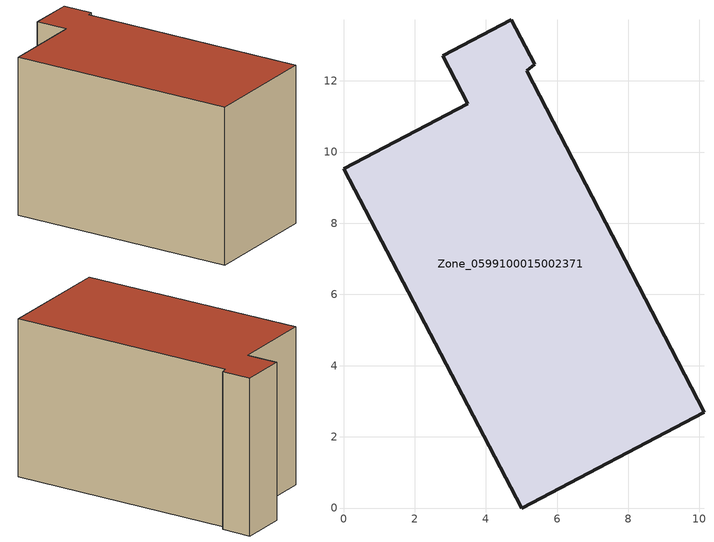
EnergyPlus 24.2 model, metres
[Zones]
Zone_0599100015002371
 floor ground (C_G): 3.49,11.36 2.79,12.7 4.71,13.71 5.37,12.46 5.14,12.28 10.13,2.68 5.01,0 0,9.53 z1.26
 wall outside (C_F): 5.37,12.46 4.71,13.71 2.79,12.7 3.49,11.36 0,9.53 5.01,0 10.13,2.68 5.14,12.28 5.37,12.46 z1.26:8.73
 roof outside (C_R): 0,9.53 5.01,0 10.13,2.68 5.14,12.28 5.37,12.46 4.71,13.71 2.79,12.7 3.49,11.36 z8.73
[BUILDING]
Pand.0599100015002371: North Axis=0; Terrain=City; Loads Convergence Tolerance Value=0.04; Temperature Convergence Tolerance Value=0.4; Solar Distribution=FullExterior; Maximum Number of Warmup Days=25; Minimum Number of Warmup Days=1
[Site:Location]
Rotterdam.The.Hague.AP_ZH_NLD Design_Conditions: Latitude=51.96; Longitude=4.45; Time Zone=1; Elevation=-4.5
[SITE:GROUNDTEMPERATURE:BUILDINGSURFACE]
18, 18, 18, 18, 18, 18, 18, 18, 18, 18, 18, 18
[MATERIAL] Thermal Absorptance=0.9; Solar Absorptance=0.7; Visible Absorptance=0.7
Name | Roughness | Thickness | Conductivity | Density | Specific Heat
G.TC.1975-1991 | MediumSmooth | 0.15 | 0.288461 | 540 | 1210
F.TC.1975-1991 | Rough | 0.3 | 0.230769 | 1920 | 840
R.TC.1975-1991 | MediumRough | 0.2 | 0.153846 | 1500 | 1000
[CONSTRUCTION]
C_G: G.TC.1975-1991
C_F: F.TC.1975-1991
C_R: R.TC.1975-1991
[ZONE]
Zone_0599100015002371: Type=1; Multiplier=1; Ceiling Height=Autocalculate; Volume=Autocalculate; Floor Area=autocalculate; Part of Total Floor Area=Yes
[ZONEINFILTRATION:DESIGNFLOWRATE]
Infil_Zone_0599100015002371: Zone or ZoneList or Space or SpaceList=Zone_0599100015002371; Schedule=AlwaysOn; Design Flow Rate Calculation Method=Flow/Area; Flow Rate per Floor Area=0.003; Constant Term Coefficient=1; Temperature Term Coefficient=0; Velocity Term Coefficient=0; Velocity Squared Term Coefficient=0
[HVACTEMPLATE:ZONE:IDEALLOADSAIRSYSTEM]
Zone_0599100015002371: Maximum Heating Supply Air Temperature=50; Minimum Cooling Supply Air Temperature=13; Maximum Heating Supply Air Humidity Ratio=0.0156; Minimum Cooling Supply Air Humidity Ratio=0.0077; Heating Limit=NoLimit; Cooling Limit=NoLimit; Dehumidification Control Type=ConstantSensibleHeatRatio; Cooling Sensible Heat Ratio=0.7; Dehumidification Setpoint=60; Humidification Control Type=None; Humidification Setpoint=30; Outdoor Air Method=None; Outdoor Air Flow Rate per Person=0.00944; Outdoor Air Flow Rate per Zone Floor Area=0; Outdoor Air Flow Rate per Zone=0; Demand Controlled Ventilation Type=None; Outdoor Air Economizer Type=NoEconomizer; Heat Recovery Type=None; Sensible Heat Recovery Effectiveness=0.7; Latent Heat Recovery Effectiveness=0.65
[ZONECONTROL:THERMOSTAT]
ThermostatControl_Zone_0599100015002371: Zone or ZoneList=Zone_0599100015002371; Control Type Schedule=DualSetpointControlType; Control 1=Thermostat_Zone_0599100015002371; Temperature Difference Between Cutout And Setpoint=0
[THERMOSTATSETPOINT:DUALSETPOINT]
Thermostat_Zone_0599100015002371: Heating Setpoint Temperature Schedule=HeatingSetpoint_Zone_0599100015002371; Cooling Setpoint Temperature Schedule=CoolingSetpoint_Zone_0599100015002371
[SCHEDULE:COMPACT]
HeatingSetpoint_Zone_0599100015002371: Through: 12/31, For: AllDays, Until: 24:00, 21
CoolingSetpoint_Zone_0599100015002371: Through: 12/31, For: AllDays, Until: 24:00, 24
DualSetpointControlType: Through: 12/31, For: AllDays, Until: 24:00, 4
AlwaysOn: Through: 12/31, For: AllDays, Until: 24:00, 1
